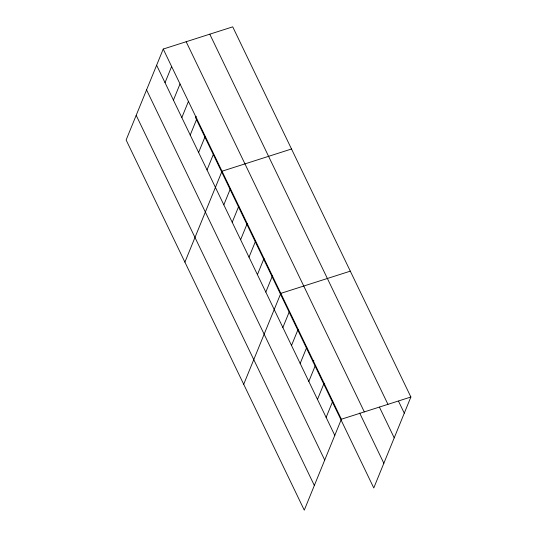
<?xml version="1.0" encoding="UTF-8"?>
<svg xmlns="http://www.w3.org/2000/svg" width="537" height="537" viewBox="0 0 537 537"><rect width="100%" height="100%" fill="white"/><g stroke="black" fill="none" stroke-linecap="round" stroke-linejoin="round"><path stroke-width="0.81" d="M163.228 49.055L126.121 139.989L304.271 510.15L341.384 419.222L163.228 49.055L232.729 26.85L410.879 397.011L373.772 487.945L195.616 117.778L196.227 116.287M165.027 82.671L171.625 66.507M173.424 100.124L180.023 83.96M181.828 117.576L188.42 101.406M190.226 135.022L196.824 118.858M198.623 152.474L205.221 136.311M207.02 169.927L213.619 153.763M184.909 262.143L222.016 171.209L291.517 149.004M223.822 204.825L230.42 188.662M232.219 222.278L238.817 206.114M240.616 239.73L247.215 223.56M249.014 257.176L255.612 241.012M257.418 274.629L264.009 258.465M265.815 292.081L272.413 275.911M243.704 384.297L280.811 293.363L350.305 271.158M282.865 327.51L289.463 311.346M291.517 345.486L298.116 329.322M300.17 363.468L306.768 347.305M313.199 362.086L313.809 360.596M308.822 381.445L315.42 365.281M317.481 399.427L324.073 383.264M326.134 417.403L332.725 401.24M341.384 419.222L410.879 397.011M398.514 401.193L404.287 413.175M209.792 34.18L387.949 404.341M379.431 407.133L394.218 437.85M186.164 41.732L364.314 411.892M359.683 413.081L383.841 463.27M156.629 65.225L334.786 435.386M146.561 89.894L324.717 460.055M136.19 115.314L314.34 485.475"/></g></svg>
